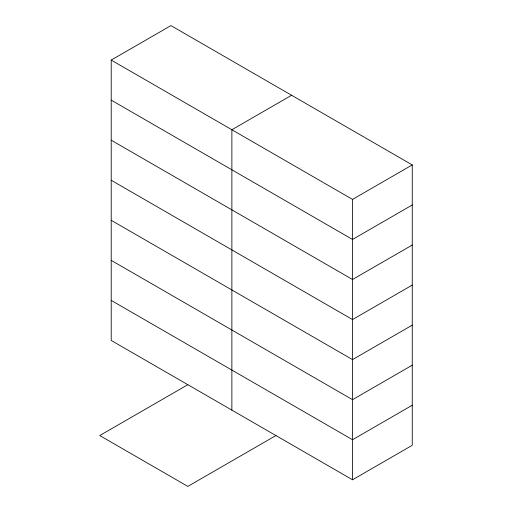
<?xml version="1.0" encoding="UTF-8"?>
<svg xmlns="http://www.w3.org/2000/svg" width="512" height="512" viewBox="0 0 512 512"><rect width="100%" height="100%" fill="white"/><g stroke="black" fill="none" stroke-linecap="round" stroke-linejoin="round"><path stroke-width="0.77" d="M111.213 60.083L170.938 25.6L412.25 164.922L412.25 445.299L352.525 479.782L111.213 340.461L111.213 60.083L352.525 199.398L412.25 164.922M291.59 95.258L231.872 129.741L231.872 410.125M412.25 204.973L352.525 239.456L111.213 100.134M412.25 245.03L352.525 279.507L111.213 140.192M187.827 384.698L99.75 435.546L187.827 486.4L275.91 435.546M412.25 285.082L352.525 319.565L111.213 180.243M412.25 325.139L352.525 359.616L111.213 220.301M412.25 365.19L352.525 399.674L111.213 260.352M412.25 405.248L352.525 439.725L111.213 300.41M352.525 199.398L352.525 479.782"/></g></svg>
